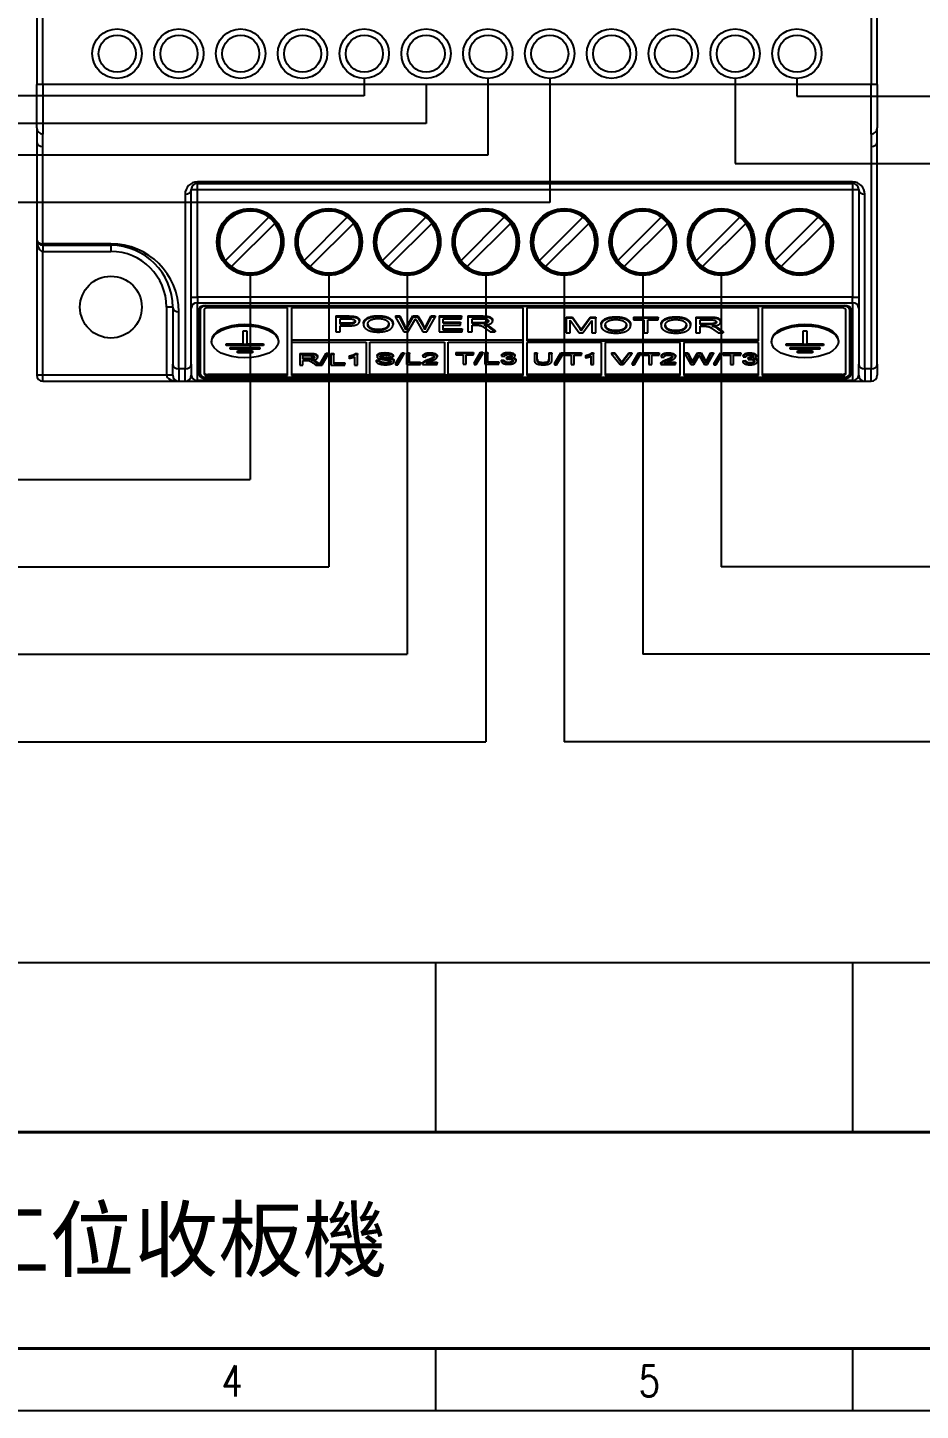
# Model space of a CAD drawing. Header units: millimetres. Extents: x -1721 to 4288, y -273 to 2028.
# Drawn here: x 528.2 to 586, y 280.1 to 369.6 of the extents above; entities that cross this region are included whole.
import ezdxf

# ---------------------------------------------------------------- set-up
doc = ezdxf.new("R2010")
doc.units = ezdxf.units.MM
doc.header["$LTSCALE"] = 5
doc.header["$MEASUREMENT"] = 0
doc.layers.get('0').update_dxf_attribs({"linetype": 'CONTINUOUS'})
doc.layers.add('圖框', color=7, linetype='CONTINUOUS')
doc.layers.add('文字', color=4, linetype='CONTINUOUS')
doc.styles.add('MtXpl_', font='mingliub.ttc')
doc.styles.add('標楷體', font='simplex.shx', dxfattribs={"width": 0.8, "bigfont": 'chineset.shx'})

# ---------------------------------------------------------------- blocks, each defined once
blk = doc.blocks.new('圖框')
at = {"layer": '圖框'}
for p, q in [((4, 28.963), (275, 28.963)), ((139.5, 17.963), (139.5, 28.963)), ((166.5, 17.963), (166.5, 28.963)), ((4, 18), (275, 18)), ((139.5, 0), (139.5, 4)), ((166.5, 0), (166.5, 4)), ((0, 0), (279, 0))]:
    blk.add_line(p, q, dxfattribs=at)
at = {"layer": '圖框', "const_width": 0.2}
for points in [[(4, 4), (275, 4), (275, 181), (4, 181)], [(4, 181), (275, 181), (275, 4), (4, 4)]]:
    blk.add_lwpolyline(points, close=True, dxfattribs=at)
blk.add_lwpolyline([(4, 18), (275, 18)], dxfattribs=at)
at = {"layer": '圖框', "style": '標楷體', "width": 0.8}
for s, p in [('4', (125.637, 0.896)), ('5', (152.637, 0.896))]:
    blk.add_text(s, height=2, dxfattribs=at).set_placement(p)

msp = doc.modelspace()

# ---------------------------------------------------------------- linework, layer by layer
for p, q in [((550.023, 366.292), (550.023, 365.159)), ((554.023, 365.892), (554.023, 363.382)), ((562.023, 366.292), (562.023, 358.26)), ((574.023, 366.292), (574.023, 360.775)), ((578.023, 366.292), (578.023, 365.139)), ((550.023, 365.159), (497.005, 365.159)), ((578.023, 365.139), (598.967, 365.139)), ((554.023, 363.382), (512.462, 363.382)), ((574.023, 360.775), (599.009, 360.775)), ((562.023, 358.26), (512.462, 358.26)), ((542.643, 353.548), (542.643, 340.342)), ((547.723, 353.548), (547.723, 334.696)), ((552.803, 353.548), (552.803, 329.037)), ((557.883, 353.548), (557.883, 323.378)), ((562.963, 353.548), (562.963, 323.378)), ((568.043, 353.548), (568.043, 329.037)), ((573.123, 353.548), (573.123, 334.696)), ((499.385, 340.342), (542.643, 340.342)), ((499.385, 334.696), (547.723, 334.696)), ((634.215, 334.696), (573.123, 334.696)), ((499.362, 329.037), (552.803, 329.037)), ((630.263, 329.037), (568.043, 329.037)), ((499.339, 323.378), (557.883, 323.378)), ((626.453, 323.378), (562.963, 323.378))]:
    msp.add_line(p, q)
at = {"color": 0, "linetype": 'Continuous'}
for p, q in [((558.023, 366.292), (558.023, 361.333)), ((558.023, 361.333), (512.462, 361.333))]:
    msp.add_line(p, q, dxfattribs=at)
at = {"layer": '圖框'}
for p, q in [((528.823, 406.218), (528.823, 365.892)), ((529.223, 365.892), (529.223, 406.218)), ((582.823, 406.218), (582.823, 365.892)), ((583.223, 365.892), (583.223, 406.218)), ((529.223, 365.892), (528.823, 365.892)), ((528.823, 363.092), (528.823, 365.892)), ((582.823, 365.892), (529.223, 365.892)), ((529.223, 365.892), (529.223, 362.692)), ((583.223, 365.892), (582.823, 365.892)), ((582.823, 362.692), (582.823, 365.892)), ((583.223, 365.892), (583.223, 363.092)), ((528.823, 363.092), (528.823, 362.188)), ((529.223, 361.889), (529.223, 362.692)), ((582.823, 362.692), (582.823, 361.889)), ((583.223, 362.188), (583.223, 363.092)), ((528.823, 362.188), (528.823, 355.892)), ((529.223, 355.593), (529.223, 361.889)), ((582.823, 361.889), (582.823, 347.496)), ((583.223, 347.796), (583.223, 362.188)), ((538.423, 358.793), (538.423, 347.496)), ((538.823, 359.092), (539.223, 359.092)), ((538.823, 347.796), (538.823, 359.092)), ((539.223, 359.492), (539.223, 359.593)), ((581.623, 359.593), (539.223, 359.593)), ((539.223, 359.092), (539.223, 359.492)), ((539.223, 359.492), (581.623, 359.492)), ((539.223, 352.131), (539.223, 359.092)), ((539.223, 359.092), (581.623, 359.092)), ((581.623, 359.593), (581.623, 359.492)), ((581.623, 359.492), (581.623, 359.092)), ((581.623, 359.092), (582.023, 359.092)), ((581.623, 359.092), (581.623, 352.131)), ((582.023, 359.092), (582.023, 347.796)), ((582.423, 347.496), (582.423, 358.793)), ((541.044, 354.506), (543.845, 357.307)), ((546.124, 354.506), (548.925, 357.307)), ((551.204, 354.506), (554.005, 357.307)), ((556.284, 354.506), (559.085, 357.307)), ((561.364, 354.506), (564.165, 357.307)), ((566.444, 354.506), (569.245, 357.307)), ((571.524, 354.506), (574.325, 357.307)), ((576.604, 354.506), (579.405, 357.307)), ((544.241, 356.911), (541.44, 354.11)), ((549.321, 356.911), (546.52, 354.11)), ((554.401, 356.911), (551.6, 354.11)), ((559.481, 356.911), (556.68, 354.11)), ((564.561, 356.911), (561.76, 354.11)), ((569.641, 356.911), (566.84, 354.11)), ((574.721, 356.911), (571.92, 354.11)), ((579.801, 356.911), (577, 354.11)), ((528.823, 355.892), (528.823, 347.092)), ((533.623, 355.593), (529.223, 355.593)), ((529.223, 355.593), (529.223, 355.492)), ((529.223, 355.492), (529.223, 355.092)), ((529.223, 355.492), (533.623, 355.492)), ((533.623, 355.593), (533.623, 355.492)), ((533.623, 355.492), (533.623, 355.092)), ((544.711, 355.925), (544.711, 355.492)), ((549.791, 355.925), (549.791, 355.492)), ((554.871, 355.925), (554.871, 355.492)), ((559.951, 355.925), (559.951, 355.492)), ((565.031, 355.925), (565.031, 355.492)), ((570.111, 355.925), (570.111, 355.492)), ((575.191, 355.925), (575.191, 355.492)), ((580.271, 355.925), (580.271, 355.492)), ((529.223, 355.092), (533.623, 355.092)), ((529.223, 347.092), (529.223, 355.092)), ((538.823, 352.131), (539.223, 352.131)), ((539.223, 352.131), (539.223, 351.779)), ((581.623, 352.131), (539.223, 352.131)), ((539.223, 346.741), (539.223, 351.779)), ((539.223, 351.779), (581.623, 351.779)), ((539.743, 351.599), (581.103, 351.599)), ((539.823, 351.561), (539.823, 351.599)), ((539.823, 351.561), (581.023, 351.561)), ((581.023, 351.599), (581.023, 351.561)), ((581.623, 351.779), (581.623, 352.131)), ((581.623, 352.131), (582.023, 352.131)), ((581.623, 351.779), (581.623, 346.741)), ((537.623, 351.492), (537.223, 351.492)), ((537.223, 351.492), (537.223, 347.092)), ((537.623, 351.492), (537.623, 347.796)), ((538.023, 347.496), (538.023, 351.193)), ((539.343, 347.088), (539.343, 351.408)), ((539.423, 351.511), (539.423, 351.37)), ((539.423, 347.141), (539.423, 351.37)), ((539.663, 351.332), (539.663, 347.179)), ((545.063, 351.446), (539.903, 351.446)), ((545.063, 347.065), (545.063, 351.446)), ((560.303, 351.446), (545.303, 351.446)), ((545.303, 351.446), (545.303, 347.065)), ((548.188, 350.919), (548.942, 350.919)), ((548.188, 350.919), (548.188, 350.848)), ((548.942, 350.848), (548.188, 350.848)), ((548.188, 350.848), (548.188, 349.896)), ((548.453, 350.395), (548.453, 350.736)), ((548.453, 350.736), (548.965, 350.736)), ((548.942, 350.919), (548.942, 350.848)), ((549.247, 350.909), (549.247, 350.839)), ((550.93, 350.936), (550.93, 350.865)), ((552.045, 350.919), (552.316, 350.919)), ((552.045, 350.919), (552.045, 350.848)), ((552.316, 350.848), (552.045, 350.848)), ((552.045, 350.848), (552.575, 349.896)), ((552.316, 350.919), (552.621, 350.294)), ((552.316, 350.919), (552.316, 350.848)), ((552.621, 350.224), (552.316, 350.848)), ((552.796, 350.276), (553.176, 350.919)), ((553.176, 350.848), (552.796, 350.205)), ((553.176, 350.919), (553.496, 350.919)), ((553.176, 350.919), (553.176, 350.848)), ((553.496, 350.848), (553.176, 350.848)), ((553.496, 350.919), (553.782, 350.437)), ((553.496, 350.919), (553.496, 350.848)), ((553.782, 350.366), (553.496, 350.848)), ((554.037, 350.307), (554.349, 350.919)), ((554.349, 350.848), (554.037, 350.236)), ((554.07, 349.896), (554.616, 350.848)), ((554.349, 350.919), (554.616, 350.919)), ((554.349, 350.919), (554.349, 350.848)), ((554.616, 350.848), (554.349, 350.848)), ((554.616, 350.919), (554.616, 350.848)), ((554.869, 350.919), (556.317, 350.919)), ((554.869, 350.919), (554.869, 350.848)), ((556.317, 350.848), (554.869, 350.848)), ((554.869, 350.848), (554.869, 349.896)), ((555.134, 350.736), (556.317, 350.736)), ((555.134, 350.445), (555.134, 350.736)), ((556.317, 350.919), (556.317, 350.848)), ((556.317, 350.736), (556.317, 350.848)), ((556.732, 350.919), (557.619, 350.919)), ((556.732, 350.919), (556.732, 350.848)), ((557.619, 350.848), (556.732, 350.848)), ((556.732, 350.848), (556.732, 349.896)), ((556.997, 350.428), (556.997, 350.743)), ((556.997, 350.743), (557.63, 350.743)), ((557.619, 350.919), (557.619, 350.848)), ((558.331, 350.659), (558.331, 350.589)), ((560.303, 347.065), (560.303, 351.446)), ((560.543, 351.446), (560.543, 349.313)), ((575.543, 351.446), (560.543, 351.446)), ((563.092, 350.851), (563.49, 350.851)), ((563.092, 350.851), (563.092, 350.781)), ((563.49, 350.781), (563.092, 350.781)), ((563.092, 350.781), (563.092, 349.828)), ((563.49, 350.851), (563.49, 350.781)), ((563.49, 350.851), (563.964, 350.177)), ((563.964, 350.106), (563.49, 350.781)), ((564.167, 350.188), (564.647, 350.851)), ((564.647, 350.781), (564.167, 350.118)), ((564.647, 350.851), (564.647, 350.781)), ((564.647, 350.851), (565.002, 350.851)), ((565.002, 350.781), (564.647, 350.781)), ((565.002, 350.851), (565.002, 350.781)), ((565.002, 349.828), (565.002, 350.781)), ((566.306, 350.868), (566.306, 350.798)), ((567.452, 350.851), (567.452, 350.781)), ((567.452, 350.851), (569.038, 350.851)), ((567.452, 350.781), (567.452, 350.668)), ((569.038, 350.781), (567.452, 350.781)), ((567.452, 350.668), (568.111, 350.668)), ((568.111, 350.668), (568.111, 349.828)), ((568.376, 350.668), (569.038, 350.668)), ((568.376, 349.828), (568.376, 350.668)), ((569.038, 350.851), (569.038, 350.781)), ((569.038, 350.668), (569.038, 350.781)), ((570.187, 350.868), (570.187, 350.798)), ((571.487, 350.851), (572.374, 350.851)), ((571.487, 350.851), (571.487, 350.781)), ((572.374, 350.781), (571.487, 350.781)), ((571.487, 350.781), (571.487, 349.828)), ((571.752, 350.36), (571.752, 350.676)), ((571.752, 350.676), (572.385, 350.676)), ((572.374, 350.851), (572.374, 350.781)), ((575.543, 349.313), (575.543, 351.446)), ((580.943, 351.446), (575.783, 351.446)), ((575.783, 351.446), (575.783, 347.065)), ((581.183, 347.179), (581.183, 351.332)), ((581.423, 351.37), (581.423, 351.511)), ((581.423, 351.37), (581.423, 347.141)), ((581.503, 351.408), (581.503, 347.088)), ((542.182, 349.12), (542.182, 349.967)), ((542.182, 349.967), (542.423, 349.967)), ((542.423, 349.967), (542.423, 349.12)), ((548.188, 349.896), (548.453, 349.896)), ((548.453, 350.466), (548.97, 350.466)), ((548.97, 350.395), (548.453, 350.395)), ((548.453, 350.283), (548.967, 350.283)), ((548.453, 349.896), (548.453, 350.283)), ((548.97, 350.466), (548.97, 350.395)), ((549.715, 350.643), (549.715, 350.573)), ((549.973, 350.43), (549.973, 350.36)), ((550.929, 350.058), (550.929, 349.988)), ((551.886, 350.441), (551.886, 350.371)), ((552.575, 349.896), (552.848, 349.896)), ((552.621, 350.294), (552.621, 350.224)), ((552.706, 350.099), (552.706, 350.029)), ((552.796, 350.276), (552.796, 350.205)), ((552.848, 349.896), (553.27, 350.622)), ((553.394, 350.622), (553.811, 349.896)), ((553.782, 350.437), (553.782, 350.366)), ((553.811, 349.896), (554.07, 349.896)), ((553.938, 350.099), (553.938, 350.029)), ((554.037, 350.307), (554.037, 350.236)), ((554.869, 349.896), (556.363, 349.896)), ((555.134, 350.515), (556.243, 350.515)), ((556.243, 350.445), (555.134, 350.445)), ((555.134, 350.332), (556.243, 350.332)), ((555.134, 350.008), (555.134, 350.332)), ((555.134, 350.079), (556.363, 350.079)), ((556.363, 350.008), (555.134, 350.008)), ((556.243, 350.515), (556.243, 350.445)), ((556.243, 350.332), (556.243, 350.445)), ((556.363, 350.079), (556.363, 350.008)), ((556.363, 349.896), (556.363, 350.008)), ((556.732, 349.896), (556.997, 349.896)), ((556.997, 350.498), (557.566, 350.498)), ((557.566, 350.428), (556.997, 350.428)), ((556.997, 350.319), (557.304, 350.319)), ((556.997, 349.896), (556.997, 350.319)), ((557.566, 350.498), (557.566, 350.428)), ((557.897, 350.094), (558.162, 349.896)), ((557.927, 350.345), (557.927, 350.282)), ((558.147, 350.225), (558.493, 349.966)), ((558.147, 350.225), (558.147, 350.155)), ((558.493, 349.896), (558.147, 350.155)), ((558.162, 349.896), (558.493, 349.896)), ((558.493, 349.966), (558.493, 349.896)), ((563.092, 349.828), (563.347, 349.828)), ((563.347, 350.639), (563.926, 349.828)), ((563.347, 349.828), (563.347, 350.639)), ((563.926, 349.828), (564.164, 349.828)), ((563.964, 350.177), (563.964, 350.106)), ((564.06, 350.036), (564.06, 349.966)), ((564.164, 349.828), (564.748, 350.626)), ((564.167, 350.188), (564.167, 350.118)), ((564.748, 350.626), (564.748, 349.828)), ((564.748, 349.828), (565.002, 349.828)), ((565.348, 350.363), (565.348, 350.292)), ((566.304, 349.991), (566.304, 349.921)), ((567.262, 350.373), (567.262, 350.303)), ((568.111, 349.828), (568.376, 349.828)), ((569.23, 350.363), (569.23, 350.292)), ((570.185, 349.991), (570.185, 349.921)), ((571.143, 350.373), (571.143, 350.303)), ((571.487, 349.828), (571.752, 349.828)), ((571.752, 350.431), (572.321, 350.431)), ((572.321, 350.36), (571.752, 350.36)), ((571.752, 350.252), (572.059, 350.252)), ((571.752, 349.828), (571.752, 350.252)), ((572.321, 350.431), (572.321, 350.36)), ((572.652, 350.027), (572.917, 349.828)), ((572.682, 350.278), (572.682, 350.215)), ((572.902, 350.158), (572.902, 350.088)), ((572.902, 350.158), (573.248, 349.899)), ((573.248, 349.828), (572.902, 350.088)), ((572.917, 349.828), (573.248, 349.828)), ((573.086, 350.591), (573.086, 350.521)), ((573.248, 349.899), (573.248, 349.828)), ((578.422, 349.12), (578.422, 349.967)), ((578.422, 349.967), (578.663, 349.967)), ((578.663, 349.967), (578.663, 349.12)), ((540.129, 349.326), (540.129, 349.255)), ((541.095, 349.005), (541.095, 349.12)), ((541.095, 349.12), (542.182, 349.12)), ((543.51, 349.075), (541.095, 349.075)), ((543.51, 349.005), (541.095, 349.005)), ((541.337, 348.775), (541.337, 348.89)), ((541.337, 348.89), (543.269, 348.89)), ((542.423, 349.12), (543.51, 349.12)), ((543.269, 348.89), (543.269, 348.775)), ((543.51, 349.12), (543.51, 349.005)), ((544.476, 349.326), (544.476, 349.255)), ((545.303, 349.383), (560.303, 349.383)), ((560.303, 349.348), (545.303, 349.348)), ((545.303, 349.234), (550.143, 349.234)), ((550.143, 349.234), (550.143, 347.1)), ((550.383, 349.234), (555.223, 349.234)), ((550.383, 347.1), (550.383, 349.234)), ((555.223, 349.234), (555.223, 347.1)), ((555.463, 349.234), (560.303, 349.234)), ((555.463, 347.1), (555.463, 349.234)), ((575.543, 349.383), (560.543, 349.383)), ((560.543, 349.313), (575.543, 349.313)), ((565.383, 349.198), (560.543, 349.198)), ((560.543, 349.198), (560.543, 347.065)), ((565.383, 347.065), (565.383, 349.198)), ((570.463, 349.198), (565.623, 349.198)), ((565.623, 349.198), (565.623, 347.065)), ((570.463, 347.065), (570.463, 349.198)), ((575.543, 349.198), (570.703, 349.198)), ((570.703, 349.198), (570.703, 347.065)), ((575.543, 347.065), (575.543, 349.198)), ((576.369, 349.326), (576.369, 349.255)), ((577.335, 349.005), (577.335, 349.12)), ((577.335, 349.12), (578.422, 349.12)), ((579.75, 349.075), (577.335, 349.075)), ((579.75, 349.005), (577.335, 349.005)), ((577.577, 348.89), (579.509, 348.89)), ((577.577, 348.775), (577.577, 348.89)), ((578.663, 349.12), (579.75, 349.12)), ((579.509, 348.89), (579.509, 348.775)), ((579.75, 349.12), (579.75, 349.005)), ((580.716, 349.326), (580.716, 349.255)), ((543.269, 348.845), (541.337, 348.845)), ((543.269, 348.775), (541.337, 348.775)), ((541.82, 348.545), (541.82, 348.66)), ((541.82, 348.66), (542.786, 348.66)), ((542.786, 348.615), (541.82, 348.615)), ((542.786, 348.545), (541.82, 348.545)), ((542.786, 348.66), (542.786, 348.545)), ((545.854, 348.5), (546.493, 348.5)), ((545.854, 348.5), (545.854, 348.429)), ((546.493, 348.429), (545.854, 348.429)), ((545.854, 348.429), (545.854, 347.743)), ((546.045, 348.127), (546.045, 348.353)), ((546.045, 348.353), (546.5, 348.353)), ((546.045, 348.197), (546.454, 348.197)), ((546.454, 348.127), (546.045, 348.127)), ((546.045, 348.048), (546.265, 348.048)), ((546.045, 347.743), (546.045, 348.048)), ((546.454, 348.197), (546.454, 348.127)), ((546.493, 348.5), (546.493, 348.429)), ((546.714, 348.067), (546.714, 348.021)), ((546.872, 348), (547.121, 347.814)), ((546.872, 348), (546.872, 347.93)), ((547.005, 348.312), (547.005, 348.242)), ((547.149, 347.802), (547.566, 348.511)), ((547.566, 348.441), (547.149, 347.732)), ((547.292, 347.732), (547.709, 348.441)), ((547.566, 348.511), (547.709, 348.511)), ((547.566, 348.511), (547.566, 348.441)), ((547.709, 348.441), (547.566, 348.441)), ((547.709, 348.511), (547.709, 348.441)), ((547.855, 348.5), (548.046, 348.5)), ((547.855, 348.5), (547.855, 348.429)), ((548.046, 348.429), (547.855, 348.429)), ((547.855, 348.429), (547.855, 347.743)), ((548.046, 348.5), (548.046, 348.429)), ((548.046, 347.824), (548.046, 348.429)), ((549.044, 348.33), (549.044, 348.26)), ((549.044, 348.26), (549.044, 348.178)), ((549.398, 348.28), (549.398, 347.743)), ((549.46, 348.502), (549.575, 348.502)), ((549.46, 348.502), (549.46, 348.432)), ((549.575, 348.432), (549.46, 348.432)), ((549.575, 348.502), (549.575, 348.432)), ((549.575, 347.743), (549.575, 348.432)), ((550.796, 348.069), (550.976, 348.076)), ((550.796, 348.069), (550.796, 347.998)), ((550.976, 348.006), (550.796, 347.998)), ((550.85, 348.357), (550.85, 348.286)), ((550.976, 348.076), (550.976, 348.006)), ((551.089, 348.302), (551.089, 348.231)), ((551.358, 348.546), (551.358, 348.476)), ((551.699, 348.209), (551.699, 348.139)), ((551.718, 348.264), (551.9, 348.271)), ((551.9, 348.341), (551.9, 348.271)), ((551.943, 348.042), (551.943, 347.972)), ((552.049, 347.837), (552.466, 348.545)), ((552.466, 348.475), (552.049, 347.766)), ((552.191, 347.766), (552.608, 348.475)), ((552.466, 348.545), (552.608, 348.545)), ((552.466, 348.545), (552.466, 348.475)), ((552.608, 348.475), (552.466, 348.475)), ((552.608, 348.545), (552.608, 348.475)), ((552.754, 348.534), (552.945, 348.534)), ((552.754, 348.534), (552.754, 348.464)), ((552.945, 348.464), (552.754, 348.464)), ((552.754, 348.464), (552.754, 347.778)), ((552.945, 348.534), (552.945, 348.464)), ((552.945, 347.859), (552.945, 348.464)), ((553.819, 348.338), (553.819, 348.268)), ((553.819, 348.268), (554.001, 348.259)), ((554.155, 348.102), (554.155, 348.031)), ((554.287, 348.537), (554.287, 348.466)), ((554.735, 348.346), (554.735, 348.276)), ((555.946, 348.559), (557.087, 348.559)), ((555.946, 348.559), (555.946, 348.489)), ((555.946, 348.489), (555.946, 348.408)), ((557.087, 348.489), (555.946, 348.489)), ((555.946, 348.408), (556.42, 348.408)), ((556.42, 348.408), (556.42, 347.803)), ((556.611, 348.408), (557.087, 348.408)), ((556.611, 347.803), (556.611, 348.408)), ((557.087, 348.559), (557.087, 348.489)), ((557.087, 348.408), (557.087, 348.489)), ((557.128, 347.862), (557.545, 348.57)), ((557.545, 348.5), (557.128, 347.791)), ((557.27, 347.791), (557.687, 348.5)), ((557.545, 348.57), (557.687, 348.57)), ((557.545, 348.57), (557.545, 348.5)), ((557.687, 348.5), (557.545, 348.5)), ((557.687, 348.57), (557.687, 348.5)), ((557.833, 348.559), (558.024, 348.559)), ((557.833, 348.559), (557.833, 348.489)), ((558.024, 348.489), (557.833, 348.489)), ((557.833, 348.489), (557.833, 347.803)), ((558.024, 348.559), (558.024, 348.489)), ((558.024, 347.884), (558.024, 348.489)), ((558.889, 348.055), (559.066, 348.066)), ((558.889, 348.055), (558.889, 347.985)), ((559.066, 347.996), (558.889, 347.985)), ((558.907, 348.384), (558.907, 348.314)), ((558.907, 348.314), (559.083, 348.298)), ((559.066, 348.066), (559.066, 347.996)), ((559.238, 348.198), (559.257, 348.272)), ((559.257, 348.202), (559.238, 348.128)), ((559.238, 348.198), (559.238, 348.128)), ((559.257, 348.272), (559.257, 348.202)), ((559.285, 348.271), (559.285, 348.201)), ((559.34, 348.562), (559.34, 348.491)), ((559.762, 348.384), (559.762, 348.314)), ((559.832, 348.076), (559.832, 348.006)), ((561.031, 348.532), (561.031, 348.462)), ((561.031, 348.532), (561.222, 348.532)), ((561.031, 348.462), (561.031, 348.065)), ((561.222, 348.462), (561.031, 348.462)), ((561.222, 348.532), (561.222, 348.462)), ((561.222, 348.066), (561.222, 348.462)), ((561.973, 348.532), (561.973, 348.462)), ((561.973, 348.532), (562.164, 348.532)), ((561.973, 348.462), (561.973, 348.066)), ((562.164, 348.462), (561.973, 348.462)), ((562.164, 348.532), (562.164, 348.462)), ((562.164, 348.065), (562.164, 348.462)), ((562.326, 347.835), (562.743, 348.544)), ((562.743, 348.473), (562.326, 347.764)), ((562.469, 347.764), (562.886, 348.473)), ((562.743, 348.544), (562.886, 348.544)), ((562.743, 348.544), (562.743, 348.473)), ((562.886, 348.473), (562.743, 348.473)), ((562.886, 348.544), (562.886, 348.473)), ((562.932, 348.532), (562.932, 348.462)), ((562.932, 348.532), (564.074, 348.532)), ((562.932, 348.462), (562.932, 348.381)), ((564.074, 348.462), (562.932, 348.462)), ((562.932, 348.381), (563.406, 348.381)), ((563.406, 348.381), (563.406, 347.776)), ((563.597, 348.381), (564.074, 348.381)), ((563.597, 347.776), (563.597, 348.381)), ((564.074, 348.532), (564.074, 348.462)), ((564.074, 348.381), (564.074, 348.462)), ((564.333, 348.363), (564.333, 348.292)), ((564.333, 348.292), (564.333, 348.211)), ((564.686, 348.312), (564.686, 347.776)), ((564.749, 348.535), (564.749, 348.464)), ((564.749, 348.535), (564.863, 348.535)), ((564.863, 348.464), (564.749, 348.464)), ((564.863, 348.535), (564.863, 348.464)), ((564.863, 347.776), (564.863, 348.464)), ((566.029, 348.531), (566.236, 348.531)), ((566.029, 348.531), (566.029, 348.46)), ((566.236, 348.46), (566.029, 348.46)), ((566.029, 348.46), (566.586, 347.774)), ((566.236, 348.531), (566.236, 348.46)), ((566.236, 348.531), (566.61, 348.032)), ((566.61, 347.962), (566.236, 348.46)), ((566.61, 348.032), (566.61, 347.962)), ((566.763, 348.032), (567.152, 348.531)), ((567.152, 348.46), (566.763, 347.962)), ((566.763, 348.032), (566.763, 347.962)), ((566.782, 347.774), (567.347, 348.46)), ((567.152, 348.531), (567.152, 348.46)), ((567.152, 348.531), (567.347, 348.531)), ((567.347, 348.46), (567.152, 348.46)), ((567.347, 348.531), (567.347, 348.46)), ((567.363, 347.833), (567.78, 348.542)), ((567.78, 348.472), (567.363, 347.763)), ((567.506, 347.763), (567.923, 348.472)), ((567.78, 348.542), (567.923, 348.542)), ((567.78, 348.542), (567.78, 348.472)), ((567.923, 348.472), (567.78, 348.472)), ((567.923, 348.542), (567.923, 348.472)), ((567.969, 348.531), (567.969, 348.46)), ((567.969, 348.531), (569.11, 348.531)), ((567.969, 348.46), (567.969, 348.379)), ((569.11, 348.46), (567.969, 348.46)), ((567.969, 348.379), (568.443, 348.379)), ((568.443, 348.379), (568.443, 347.774)), ((568.634, 348.379), (569.11, 348.379)), ((568.634, 347.774), (568.634, 348.379)), ((569.11, 348.531), (569.11, 348.46)), ((569.11, 348.379), (569.11, 348.46)), ((569.244, 348.335), (569.244, 348.265)), ((569.244, 348.265), (569.426, 348.256)), ((569.58, 348.098), (569.58, 348.028)), ((569.712, 348.533), (569.712, 348.463)), ((570.161, 348.343), (570.161, 348.273)), ((570.777, 348.531), (570.972, 348.531)), ((570.777, 348.531), (570.777, 348.46)), ((570.972, 348.46), (570.777, 348.46)), ((570.777, 348.46), (571.159, 347.774)), ((570.972, 348.531), (570.972, 348.46)), ((570.972, 348.531), (571.192, 348.081)), ((571.192, 348.011), (570.972, 348.46)), ((571.192, 348.081), (571.192, 348.011)), ((571.318, 348.068), (571.591, 348.531)), ((571.591, 348.46), (571.318, 347.997)), ((571.318, 348.068), (571.318, 347.997)), ((571.356, 347.774), (571.66, 348.297)), ((571.591, 348.531), (571.591, 348.46)), ((571.591, 348.531), (571.822, 348.531)), ((571.822, 348.46), (571.591, 348.46)), ((571.748, 348.297), (572.049, 347.774)), ((571.822, 348.531), (571.822, 348.46)), ((571.822, 348.531), (572.028, 348.184)), ((572.028, 348.113), (571.822, 348.46)), ((572.028, 348.184), (572.028, 348.113)), ((572.212, 348.09), (572.437, 348.531)), ((572.437, 348.46), (572.212, 348.02)), ((572.212, 348.09), (572.212, 348.02)), ((572.236, 347.774), (572.629, 348.46)), ((572.437, 348.531), (572.437, 348.46)), ((572.437, 348.531), (572.629, 348.531)), ((572.629, 348.46), (572.437, 348.46)), ((572.629, 348.531), (572.629, 348.46)), ((572.652, 347.833), (573.069, 348.542)), ((573.069, 348.472), (572.652, 347.763)), ((572.794, 347.763), (573.211, 348.472)), ((573.069, 348.542), (573.211, 348.542)), ((573.069, 348.542), (573.069, 348.472)), ((573.211, 348.472), (573.069, 348.472)), ((573.211, 348.542), (573.211, 348.472)), ((573.258, 348.531), (573.258, 348.46)), ((573.258, 348.531), (574.399, 348.531)), ((573.258, 348.46), (573.258, 348.379)), ((574.399, 348.46), (573.258, 348.46)), ((573.258, 348.379), (573.732, 348.379)), ((573.732, 348.379), (573.732, 347.774)), ((573.923, 348.379), (574.399, 348.379)), ((573.923, 347.774), (573.923, 348.379)), ((574.399, 348.531), (574.399, 348.46)), ((574.399, 348.379), (574.399, 348.46)), ((574.524, 348.027), (574.701, 348.038)), ((574.524, 348.027), (574.524, 347.956)), ((574.542, 348.356), (574.542, 348.285)), ((574.542, 348.285), (574.718, 348.27)), ((574.701, 348.038), (574.701, 347.967)), ((574.873, 348.17), (574.892, 348.244)), ((574.892, 348.173), (574.873, 348.1)), ((574.873, 348.17), (574.873, 348.1)), ((574.892, 348.244), (574.892, 348.173)), ((574.92, 348.243), (574.92, 348.172)), ((574.975, 348.533), (574.975, 348.463)), ((575.397, 348.356), (575.397, 348.285)), ((575.467, 348.048), (575.467, 347.977)), ((579.509, 348.845), (577.577, 348.845)), ((579.509, 348.775), (577.577, 348.775)), ((578.06, 348.66), (579.026, 348.66)), ((578.06, 348.545), (578.06, 348.66)), ((579.026, 348.615), (578.06, 348.615)), ((579.026, 348.545), (578.06, 348.545)), ((579.026, 348.66), (579.026, 348.545)), ((529.223, 347.092), (528.823, 347.092)), ((537.223, 347.092), (529.223, 347.092)), ((529.223, 346.692), (529.223, 347.092)), ((537.623, 347.092), (537.223, 347.092)), ((537.623, 347.092), (537.623, 347.796)), ((538.423, 347.496), (538.023, 347.496)), ((538.023, 347.496), (538.023, 346.692)), ((538.423, 346.692), (538.423, 347.496)), ((538.823, 347.796), (538.823, 347.092)), ((539.903, 347.065), (539.903, 347.135)), ((545.063, 347.135), (539.903, 347.135)), ((550.143, 347.135), (545.303, 347.135)), ((545.854, 347.743), (546.045, 347.743)), ((546.692, 347.886), (546.883, 347.743)), ((547.121, 347.743), (546.872, 347.93)), ((546.883, 347.743), (547.121, 347.743)), ((547.121, 347.814), (547.121, 347.743)), ((547.149, 347.802), (547.149, 347.732)), ((547.149, 347.732), (547.292, 347.732)), ((547.855, 347.743), (548.755, 347.743)), ((548.046, 347.895), (548.755, 347.895)), ((548.755, 347.824), (548.046, 347.824)), ((548.755, 347.895), (548.755, 347.824)), ((548.755, 347.743), (548.755, 347.824)), ((549.398, 347.743), (549.575, 347.743)), ((550.383, 347.1), (550.143, 347.1)), ((555.223, 347.135), (550.383, 347.135)), ((551.402, 347.918), (551.402, 347.847)), ((552.049, 347.837), (552.049, 347.766)), ((552.049, 347.766), (552.191, 347.766)), ((552.754, 347.778), (553.654, 347.778)), ((552.945, 347.929), (553.654, 347.929)), ((553.654, 347.859), (552.945, 347.859)), ((553.654, 347.929), (553.654, 347.859)), ((553.654, 347.778), (553.654, 347.859)), ((553.786, 347.853), (553.786, 347.783)), ((553.786, 347.778), (554.738, 347.778)), ((553.807, 347.907), (553.807, 347.836)), ((554.738, 347.859), (554.032, 347.859)), ((554.161, 347.929), (554.738, 347.929)), ((554.738, 347.929), (554.738, 347.859)), ((554.738, 347.778), (554.738, 347.859)), ((555.463, 347.1), (555.223, 347.1)), ((560.303, 347.135), (555.463, 347.135)), ((556.42, 347.803), (556.611, 347.803)), ((557.128, 347.862), (557.128, 347.791)), ((557.128, 347.791), (557.27, 347.791)), ((557.833, 347.803), (558.733, 347.803)), ((558.024, 347.954), (558.733, 347.954)), ((558.733, 347.884), (558.024, 347.884)), ((558.733, 347.954), (558.733, 347.884)), ((558.733, 347.803), (558.733, 347.884)), ((559.348, 347.931), (559.348, 347.861)), ((565.383, 347.135), (560.543, 347.135)), ((561.584, 347.917), (561.584, 347.846)), ((562.326, 347.835), (562.326, 347.764)), ((562.326, 347.764), (562.469, 347.764)), ((563.406, 347.776), (563.597, 347.776)), ((564.686, 347.776), (564.863, 347.776)), ((570.463, 347.135), (565.623, 347.135)), ((566.586, 347.774), (566.782, 347.774)), ((566.686, 347.921), (566.686, 347.85)), ((567.363, 347.833), (567.363, 347.763)), ((567.363, 347.763), (567.506, 347.763)), ((568.443, 347.774), (568.634, 347.774)), ((569.211, 347.85), (569.211, 347.78)), ((569.211, 347.774), (570.163, 347.774)), ((569.232, 347.903), (569.232, 347.833)), ((570.163, 347.855), (569.457, 347.855)), ((569.586, 347.926), (570.163, 347.926)), ((570.163, 347.926), (570.163, 347.855)), ((570.163, 347.774), (570.163, 347.855)), ((575.543, 347.135), (570.703, 347.135)), ((571.159, 347.774), (571.356, 347.774)), ((571.253, 347.94), (571.253, 347.87)), ((572.049, 347.774), (572.236, 347.774)), ((572.14, 347.94), (572.14, 347.87)), ((572.652, 347.833), (572.652, 347.763)), ((572.652, 347.763), (572.794, 347.763)), ((573.732, 347.774), (573.923, 347.774)), ((574.701, 347.967), (574.524, 347.956)), ((574.983, 347.903), (574.983, 347.833)), ((580.943, 347.135), (575.783, 347.135)), ((580.943, 347.135), (580.943, 347.065)), ((582.023, 347.092), (582.023, 347.796)), ((582.423, 347.496), (582.423, 346.692)), ((582.823, 347.496), (582.423, 347.496)), ((582.823, 346.692), (582.823, 347.496)), ((583.223, 347.796), (583.223, 347.092)), ((529.223, 346.692), (538.023, 346.692)), ((538.023, 346.692), (538.423, 346.692)), ((538.423, 346.692), (539.223, 346.692)), ((539.223, 346.692), (539.223, 346.741)), ((581.623, 346.741), (539.223, 346.741)), ((539.223, 346.692), (581.623, 346.692)), ((539.743, 346.871), (539.743, 346.954)), ((581.103, 346.871), (539.743, 346.871)), ((581.023, 346.95), (539.823, 346.95)), ((539.903, 347.065), (545.063, 347.065)), ((545.303, 347.065), (560.303, 347.065)), ((560.543, 347.065), (565.383, 347.065)), ((565.623, 347.065), (570.463, 347.065)), ((570.703, 347.065), (575.543, 347.065)), ((575.783, 347.065), (580.943, 347.065)), ((581.103, 346.954), (581.103, 346.871)), ((581.623, 346.741), (581.623, 346.692)), ((581.623, 346.692), (582.423, 346.692)), ((582.423, 346.692), (582.823, 346.692))]:
    msp.add_line(p, q, dxfattribs=at)
for centre, radius in [((534.023, 367.892), 1.6), ((538.023, 367.892), 1.6), ((542.023, 367.892), 1.6), ((546.023, 367.892), 1.6), ((550.023, 367.892), 1.6), ((554.023, 367.892), 1.6), ((558.023, 367.892), 1.6), ((562.023, 367.892), 1.6), ((566.023, 367.892), 1.6), ((570.023, 367.892), 1.6), ((574.023, 367.892), 1.6), ((578.023, 367.892), 1.6), ((534.031, 367.889), 1.2), ((538.031, 367.889), 1.2), ((542.031, 367.889), 1.2), ((546.031, 367.889), 1.2), ((550.031, 367.889), 1.2), ((554.031, 367.889), 1.2), ((558.031, 367.889), 1.2), ((562.031, 367.889), 1.2), ((566.031, 367.889), 1.2), ((570.031, 367.889), 1.2), ((574.031, 367.889), 1.2), ((578.031, 367.889), 1.2), ((542.643, 355.708), 2.16), ((547.723, 355.708), 2.16), ((552.803, 355.708), 2.16), ((557.883, 355.708), 2.16), ((562.963, 355.708), 2.16), ((568.043, 355.708), 2.16), ((573.123, 355.708), 2.16), ((578.203, 355.708), 2.16), ((533.623, 351.492), 2)]:
    msp.add_circle(centre, radius, dxfattribs=at)
for centre, radius, start, end in [((529.223, 363.092), 0.4, 180, 270), ((582.823, 363.092), 0.4, 270, 0), ((539.223, 358.793), 0.8, 90, 180), ((539.223, 359.092), 0.4, 90, 180), ((581.623, 358.793), 0.8, 0, 90), ((581.623, 359.092), 0.4, 0, 90), ((542.643, 355.708), 2.08, 5.9739, 354.0261), ((542.643, 355.708), 2, 53.04785, 216.95215), ((542.643, 355.708), 2, 36.95215, 53.04785), ((547.723, 355.708), 2.08, 5.9739, 354.0261), ((547.723, 355.708), 2, 53.04785, 216.95215), ((547.723, 355.708), 2, 36.95215, 53.04785), ((552.803, 355.708), 2.08, 5.9739, 354.0261), ((552.803, 355.708), 2, 53.04785, 216.95215), ((552.803, 355.708), 2, 36.95215, 53.04785), ((557.883, 355.708), 2.08, 5.9739, 354.0261), ((557.883, 355.708), 2, 53.04785, 216.95215), ((557.883, 355.708), 2, 36.95215, 53.04785), ((562.963, 355.708), 2.08, 5.9739, 354.0261), ((562.963, 355.708), 2, 53.04785, 216.95215), ((562.963, 355.708), 2, 36.95215, 53.04785), ((568.043, 355.708), 2.08, 5.9739, 354.0261), ((568.043, 355.708), 2, 53.04785, 216.95215), ((568.043, 355.708), 2, 36.95215, 53.04785), ((573.123, 355.708), 2.08, 5.9739, 354.0261), ((573.123, 355.708), 2, 53.04785, 216.95215), ((573.123, 355.708), 2, 36.95215, 53.04785), ((578.203, 355.708), 2.08, 5.9739, 354.0261), ((578.203, 355.708), 2, 53.04785, 216.95215), ((578.203, 355.708), 2, 36.95215, 53.04785), ((542.643, 355.708), 2, 270, 36.95215), ((547.723, 355.708), 2, 270, 36.95215), ((552.803, 355.708), 2, 270, 36.95215), ((557.883, 355.708), 2, 270, 36.95215), ((562.963, 355.708), 2, 270, 36.95215), ((568.043, 355.708), 2, 270, 36.95215), ((573.123, 355.708), 2, 270, 36.95215), ((578.203, 355.708), 2, 270, 36.95215), ((529.223, 355.892), 0.4, 180, 270), ((533.623, 351.193), 4.4, 0, 90), ((533.623, 351.492), 4, 0, 90), ((533.623, 351.492), 3.6, 0, 90), ((542.643, 355.708), 2, 216.95215, 233.04785), ((547.723, 355.708), 2, 216.95215, 233.04785), ((552.803, 355.708), 2, 216.95215, 233.04785), ((557.883, 355.708), 2, 216.95215, 233.04785), ((562.963, 355.708), 2, 216.95215, 233.04785), ((568.043, 355.708), 2, 216.95215, 233.04785), ((573.123, 355.708), 2, 216.95215, 233.04785), ((578.203, 355.708), 2, 216.95215, 233.04785), ((542.643, 355.708), 2, 233.04785, 270), ((547.723, 355.708), 2, 233.04785, 270), ((552.803, 355.708), 2, 233.04785, 270), ((557.883, 355.708), 2, 233.04785, 270), ((562.963, 355.708), 2, 233.04785, 270), ((568.043, 355.708), 2, 233.04785, 270), ((573.123, 355.708), 2, 233.04785, 270), ((578.203, 355.708), 2, 233.04785, 270), ((529.223, 347.092), 0.4, 180, 270), ((538.023, 347.092), 0.4, 180, 270), ((538.423, 347.092), 0.4, 270, 0), ((582.423, 347.092), 0.4, 180, 270), ((582.823, 347.092), 0.4, 270, 0)]:
    msp.add_arc(centre, radius, start, end, dxfattribs=at)
for centre, major_axis, ratio, start_param, end_param in [((529.223, 362.188), (-0.4, 0), 0.74887, 0, 1.570796), ((582.823, 362.188), (0.4, 0), 0.74887, 4.712389, 6.283185), ((538.423, 359.092), (0.4, 0), 0.74887, 4.712389, 6.283185), ((582.423, 359.092), (-0.4, 0), 0.74887, 0, 1.570796), ((529.223, 355.892), (0, -0.8), 0.5, 4.712389, 6.283185), ((529.223, 355.892), (-0.4, 0), 0.74887, 0, 1.570796), ((539.223, 351.427), (-0.4, 0), 0.879292, 4.712389, 6.283185), ((539.743, 351.408), (-0.4, 0), 0.476283, 4.712389, 6.283185), ((539.823, 351.37), (-0.4, 0), 0.476283, 4.712389, 6.283185), ((581.023, 351.37), (0.4, 0), 0.476283, 0, 1.570796), ((581.103, 351.408), (0.4, 0), 0.476283, 0, 1.570796), ((581.623, 351.427), (0.4, 0), 0.879292, 0, 1.570796), ((538.023, 351.492), (-0.4, 0), 0.74887, 0, 1.570796), ((539.823, 351.511), (-0.4, 0), 0.476283, 6.218854, 6.283185), ((539.903, 351.332), (-0.24, 0), 0.476283, 4.712389, 6.283185), ((580.943, 351.332), (0.24, 0), 0.476283, 0, 1.570796), ((581.023, 351.511), (0.4, 0), 0.476283, 0, 0.064331), ((542.303, 349.326), (-2.174, 0), 0.476283, 3.141593, 6.283185), ((578.543, 349.326), (-2.174, 0), 0.476283, 3.141593, 6.283185), ((538.023, 347.092), (-0.8, 0), 0.5, 0, 1.570796), ((538.023, 347.796), (-0.4, 0), 0.74887, 0, 1.570796), ((538.423, 347.796), (0.4, 0), 0.74887, 4.712389, 6.283185), ((539.223, 347.092), (-0.4, 0), 0.879292, 0, 1.570796), ((539.743, 347.27), (0.4, 0), 0.541667, 3.141593, 3.785131), ((539.743, 347.088), (0.4, 0), 0.541667, 3.141593, 4.712389), ((539.823, 347.141), (-0.4, 0), 0.476283, 0, 1.570796), ((539.903, 347.249), (-0.24, 0), 0.476283, 0, 1.570796), ((539.903, 347.179), (-0.24, 0), 0.476283, 0, 1.570796), ((580.943, 347.249), (0.24, 0), 0.476283, 4.712389, 6.283185), ((580.943, 347.179), (0.24, 0), 0.476283, 4.712389, 6.283185), ((581.023, 347.141), (0.4, 0), 0.476283, 4.712389, 6.283185), ((581.103, 347.088), (0.4, 0), 0.541667, 4.712389, 6.283185), ((581.103, 347.27), (0.4, 0), 0.541667, 5.639647, 6.283185), ((581.623, 347.092), (-0.4, 0), 0.879292, 1.570796, 3.141593), ((582.423, 347.796), (-0.4, 0), 0.74887, 0, 1.570796), ((582.823, 347.796), (0.4, 0), 0.74887, 4.712389, 6.283185)]:
    msp.add_ellipse(centre, major_axis=major_axis, ratio=ratio, start_param=start_param, end_param=end_param, dxfattribs=at)
for centre in [(542.303, 349.255), (578.543, 349.255)]:
    msp.add_ellipse(centre, major_axis=(-2.174, 0), ratio=0.476283, dxfattribs=at)
for points in [[(548.942, 350.919), (549.142, 350.919), (549.247, 350.909)], [(549.247, 350.839), (549.142, 350.848), (548.942, 350.848)], [(548.965, 350.736), (549.145, 350.736), (549.212, 350.727)], [(549.212, 350.727), (549.316, 350.714), (549.442, 350.629), (549.442, 350.569)], [(549.247, 350.909), (549.395, 350.898), (549.593, 350.832), (549.715, 350.714), (549.715, 350.643)], [(549.715, 350.573), (549.715, 350.644), (549.593, 350.762), (549.395, 350.827), (549.247, 350.839)], [(549.973, 350.43), (549.973, 350.668), (550.508, 350.936), (550.93, 350.936)], [(550.93, 350.865), (550.508, 350.865), (549.973, 350.597), (549.973, 350.36)], [(550.246, 350.358), (550.246, 350.573), (550.651, 350.757), (550.932, 350.757)], [(550.93, 350.936), (551.208, 350.936), (551.653, 350.809), (551.886, 350.584), (551.886, 350.441)], [(551.886, 350.371), (551.886, 350.514), (551.653, 350.739), (551.208, 350.865), (550.93, 350.865)], [(550.932, 350.757), (551.13, 350.757), (551.448, 350.662), (551.613, 350.488), (551.613, 350.372)], [(553.27, 350.622), (553.296, 350.668), (553.33, 350.734)], [(553.33, 350.734), (553.339, 350.713), (553.394, 350.622)], [(557.619, 350.919), (557.886, 350.919), (558.165, 350.867), (558.331, 350.737), (558.331, 350.659)], [(558.331, 350.589), (558.331, 350.667), (558.165, 350.797), (557.886, 350.848), (557.619, 350.848)], [(557.63, 350.743), (557.852, 350.743), (558.058, 350.656), (558.058, 350.589)], [(565.348, 350.363), (565.348, 350.6), (565.884, 350.868), (566.306, 350.868)], [(566.306, 350.798), (565.884, 350.798), (565.348, 350.53), (565.348, 350.292)], [(565.621, 350.291), (565.621, 350.506), (566.027, 350.689), (566.307, 350.689)], [(566.306, 350.868), (566.583, 350.868), (567.028, 350.742), (567.262, 350.517), (567.262, 350.373)], [(567.262, 350.303), (567.262, 350.446), (567.028, 350.671), (566.583, 350.798), (566.306, 350.798)], [(566.307, 350.689), (566.506, 350.689), (566.824, 350.594), (566.989, 350.421), (566.989, 350.305)], [(569.23, 350.363), (569.23, 350.6), (569.765, 350.868), (570.187, 350.868)], [(570.187, 350.798), (569.765, 350.798), (569.23, 350.53), (569.23, 350.292)], [(569.502, 350.291), (569.502, 350.506), (569.908, 350.689), (570.188, 350.689)], [(570.187, 350.868), (570.464, 350.868), (570.909, 350.742), (571.143, 350.517), (571.143, 350.373)], [(571.143, 350.303), (571.143, 350.446), (570.909, 350.671), (570.464, 350.798), (570.187, 350.798)], [(570.188, 350.689), (570.387, 350.689), (570.705, 350.594), (570.87, 350.421), (570.87, 350.305)], [(572.374, 350.851), (572.641, 350.851), (572.92, 350.8), (573.086, 350.67), (573.086, 350.591)], [(573.086, 350.521), (573.086, 350.599), (572.92, 350.729), (572.641, 350.781), (572.374, 350.781)], [(572.385, 350.676), (572.608, 350.676), (572.813, 350.588), (572.813, 350.521)], [(548.967, 350.283), (549.391, 350.283), (549.715, 350.451), (549.715, 350.573)], [(549.442, 350.569), (549.442, 350.486), (549.227, 350.395), (548.97, 350.395)], [(549.973, 350.36), (549.973, 350.234), (550.202, 350.01), (550.647, 349.88), (550.93, 349.88)], [(550.929, 349.988), (550.634, 349.988), (550.246, 350.186), (550.246, 350.358)], [(551.613, 350.372), (551.613, 350.188), (551.227, 349.988), (550.929, 349.988)], [(550.93, 349.88), (551.189, 349.88), (551.641, 349.998), (551.886, 350.226), (551.886, 350.371)], [(552.621, 350.294), (552.67, 350.196), (552.706, 350.099)], [(552.706, 350.029), (552.67, 350.126), (552.621, 350.224)], [(552.706, 350.099), (552.782, 350.252), (552.796, 350.276)], [(552.796, 350.205), (552.782, 350.182), (552.706, 350.029)], [(553.782, 350.437), (553.888, 350.257), (553.938, 350.099)], [(553.938, 350.029), (553.888, 350.187), (553.782, 350.366)], [(553.938, 350.099), (553.976, 350.19), (554.037, 350.307)], [(554.037, 350.236), (553.976, 350.12), (553.938, 350.029)], [(557.304, 350.319), (557.406, 350.319), (557.452, 350.315)], [(557.452, 350.315), (557.513, 350.308), (557.631, 350.271), (557.781, 350.18), (557.897, 350.094)], [(558.058, 350.589), (558.058, 350.543), (557.952, 350.464), (557.747, 350.428), (557.566, 350.428)], [(557.769, 350.329), (558.055, 350.348), (558.331, 350.487), (558.331, 350.589)], [(557.927, 350.282), (557.872, 350.305), (557.769, 350.329)], [(558.147, 350.155), (558.043, 350.231), (557.927, 350.282)], [(557.94, 350.347), (558.049, 350.298), (558.147, 350.225)], [(563.964, 350.177), (564.03, 350.082), (564.06, 350.036)], [(564.06, 349.966), (564.03, 350.012), (563.964, 350.106)], [(564.06, 350.036), (564.094, 350.087), (564.167, 350.188)], [(564.167, 350.118), (564.094, 350.017), (564.06, 349.966)], [(565.348, 350.292), (565.348, 350.167), (565.577, 349.942), (566.022, 349.812), (566.306, 349.812)], [(566.304, 349.921), (566.01, 349.921), (565.621, 350.119), (565.621, 350.291)], [(566.989, 350.305), (566.989, 350.12), (566.603, 349.921), (566.304, 349.921)], [(566.306, 349.812), (566.565, 349.812), (567.016, 349.93), (567.262, 350.159), (567.262, 350.303)], [(569.23, 350.292), (569.23, 350.167), (569.458, 349.942), (569.903, 349.812), (570.187, 349.812)], [(570.185, 349.921), (569.891, 349.921), (569.502, 350.119), (569.502, 350.291)], [(570.87, 350.305), (570.87, 350.12), (570.484, 349.921), (570.185, 349.921)], [(570.187, 349.812), (570.446, 349.812), (570.897, 349.93), (571.143, 350.159), (571.143, 350.303)], [(572.059, 350.252), (572.161, 350.252), (572.207, 350.247)], [(572.207, 350.247), (572.268, 350.24), (572.387, 350.203), (572.536, 350.112), (572.652, 350.027)], [(572.813, 350.521), (572.813, 350.475), (572.707, 350.396), (572.502, 350.36), (572.321, 350.36)], [(572.524, 350.262), (572.81, 350.281), (573.086, 350.419), (573.086, 350.521)], [(572.682, 350.215), (572.627, 350.238), (572.524, 350.262)], [(572.902, 350.088), (572.798, 350.164), (572.682, 350.215)], [(572.695, 350.279), (572.804, 350.23), (572.902, 350.158)], [(546.265, 348.048), (546.339, 348.048), (546.372, 348.045)], [(546.372, 348.045), (546.416, 348.04), (546.501, 348.013), (546.609, 347.948), (546.692, 347.886)], [(546.809, 348.242), (546.809, 348.209), (546.732, 348.152), (546.585, 348.127), (546.454, 348.127)], [(546.493, 348.5), (546.685, 348.5), (546.886, 348.462), (547.005, 348.369), (547.005, 348.312)], [(547.005, 348.242), (547.005, 348.299), (546.886, 348.392), (546.685, 348.429), (546.493, 348.429)], [(546.5, 348.353), (546.661, 348.353), (546.809, 348.291), (546.809, 348.242)], [(546.6, 348.055), (546.806, 348.069), (547.005, 348.169), (547.005, 348.242)], [(546.714, 348.021), (546.675, 348.038), (546.6, 348.055)], [(546.872, 347.93), (546.798, 347.985), (546.714, 348.021)], [(546.754, 348.073), (546.816, 348.042), (546.872, 348)], [(549.044, 348.33), (549.193, 348.363), (549.414, 348.458), (549.46, 348.502)], [(549.46, 348.432), (549.414, 348.387), (549.193, 348.293), (549.044, 348.26)], [(549.044, 348.178), (549.127, 348.193), (549.334, 348.251), (549.398, 348.28)], [(550.796, 347.998), (550.801, 347.929), (550.951, 347.821), (551.214, 347.766), (551.411, 347.766)], [(550.85, 348.357), (550.85, 348.409), (550.974, 348.499), (551.212, 348.546), (551.358, 348.546)], [(551.358, 348.476), (551.212, 348.476), (550.974, 348.429), (550.85, 348.339), (550.85, 348.286)], [(550.85, 348.286), (550.85, 348.239), (550.951, 348.163), (551.054, 348.137)], [(550.976, 348.076), (550.989, 348.024), (551.083, 347.958), (551.279, 347.918), (551.402, 347.918)], [(551.402, 347.847), (551.279, 347.847), (551.083, 347.888), (550.989, 347.954), (550.976, 348.006)], [(551.033, 348.293), (551.033, 348.335), (551.193, 348.396), (551.366, 348.396)], [(551.089, 348.231), (551.033, 348.256), (551.033, 348.293)], [(551.049, 348.328), (551.063, 348.313), (551.089, 348.302)], [(551.054, 348.137), (551.134, 348.117), (551.533, 348.072), (551.591, 348.061)], [(551.089, 348.302), (551.145, 348.278), (551.612, 348.228), (551.699, 348.209)], [(551.699, 348.139), (551.612, 348.158), (551.145, 348.208), (551.089, 348.231)], [(551.358, 348.546), (551.519, 348.546), (551.763, 348.497), (551.896, 348.401), (551.9, 348.341)], [(551.9, 348.271), (551.896, 348.331), (551.763, 348.426), (551.519, 348.476), (551.358, 348.476)], [(551.366, 348.396), (551.533, 348.396), (551.704, 348.329), (551.718, 348.264)], [(551.591, 348.061), (551.682, 348.044), (551.76, 347.996), (551.76, 347.964)], [(551.699, 348.209), (551.824, 348.182), (551.943, 348.097), (551.943, 348.042)], [(551.943, 347.972), (551.943, 348.027), (551.824, 348.111), (551.699, 348.139)], [(553.807, 347.907), (553.843, 347.953), (554.003, 348.043), (554.155, 348.102)], [(554.155, 348.031), (554.003, 347.972), (553.843, 347.883), (553.807, 347.836)], [(553.819, 348.338), (553.838, 348.435), (554.081, 348.537), (554.287, 348.537)], [(554.287, 348.466), (554.081, 348.466), (553.838, 348.365), (553.819, 348.268)], [(554.001, 348.259), (554.002, 348.323), (554.155, 348.397), (554.282, 348.397)], [(554.032, 347.859), (554.062, 347.882), (554.152, 347.927), (554.311, 347.991)], [(554.553, 348.278), (554.553, 348.23), (554.389, 348.123), (554.155, 348.031)], [(554.282, 348.397), (554.403, 348.397), (554.553, 348.328), (554.553, 348.278)], [(554.287, 348.537), (554.494, 348.537), (554.735, 348.427), (554.735, 348.346)], [(554.735, 348.276), (554.735, 348.357), (554.494, 348.466), (554.287, 348.466)], [(554.311, 347.991), (554.501, 348.067), (554.665, 348.155), (554.735, 348.235), (554.735, 348.276)], [(558.889, 347.985), (558.907, 347.899), (559.157, 347.791), (559.347, 347.791)], [(558.907, 348.384), (558.94, 348.469), (559.169, 348.562), (559.34, 348.562)], [(559.34, 348.491), (559.169, 348.491), (558.94, 348.398), (558.907, 348.314)], [(559.066, 348.066), (559.097, 347.994), (559.243, 347.931), (559.348, 347.931)], [(559.348, 347.861), (559.243, 347.861), (559.097, 347.924), (559.066, 347.996)], [(559.083, 348.298), (559.103, 348.361), (559.24, 348.422), (559.344, 348.422)], [(559.238, 348.128), (559.313, 348.137), (559.362, 348.137)], [(559.257, 348.272), (559.276, 348.271), (559.285, 348.271)], [(559.285, 348.201), (559.276, 348.201), (559.257, 348.202)], [(559.58, 348.315), (559.58, 348.257), (559.398, 348.201), (559.285, 348.201)], [(559.34, 348.562), (559.458, 348.562), (559.656, 348.514), (559.762, 348.43), (559.762, 348.384)], [(559.762, 348.314), (559.762, 348.36), (559.656, 348.443), (559.458, 348.491), (559.34, 348.491)], [(559.344, 348.422), (559.448, 348.422), (559.58, 348.362), (559.58, 348.315)], [(559.347, 347.791), (559.556, 347.791), (559.832, 347.916), (559.832, 348.006)], [(559.644, 348.004), (559.644, 347.943), (559.473, 347.861), (559.348, 347.861)], [(559.362, 348.137), (559.485, 348.137), (559.644, 348.062), (559.644, 348.004)], [(559.563, 348.174), (559.662, 348.196), (559.762, 348.269), (559.762, 348.314)], [(559.832, 348.006), (559.832, 348.072), (559.691, 348.16), (559.563, 348.174)], [(561.031, 348.065), (561.031, 347.957), (561.141, 347.831), (561.399, 347.764), (561.601, 347.764)], [(561.222, 348.136), (561.222, 348.047), (561.291, 347.963), (561.461, 347.917), (561.584, 347.917)], [(561.584, 347.846), (561.461, 347.846), (561.291, 347.892), (561.222, 347.977), (561.222, 348.066)], [(561.584, 347.917), (561.794, 347.917), (561.973, 348.008), (561.973, 348.136)], [(561.973, 348.066), (561.973, 347.937), (561.794, 347.846), (561.584, 347.846)], [(561.601, 347.764), (561.809, 347.764), (562.066, 347.841), (562.164, 347.962), (562.164, 348.065)], [(564.333, 348.363), (564.481, 348.396), (564.702, 348.49), (564.749, 348.535)], [(564.749, 348.464), (564.702, 348.42), (564.481, 348.325), (564.333, 348.292)], [(564.333, 348.211), (564.415, 348.225), (564.622, 348.283), (564.686, 348.312)], [(566.61, 348.032), (566.655, 347.973), (566.686, 347.921)], [(566.686, 347.921), (566.719, 347.976), (566.763, 348.032)], [(569.232, 347.903), (569.268, 347.95), (569.429, 348.039), (569.58, 348.098)], [(569.58, 348.028), (569.429, 347.969), (569.268, 347.879), (569.232, 347.833)], [(569.244, 348.335), (569.263, 348.432), (569.507, 348.533), (569.712, 348.533)], [(569.712, 348.463), (569.507, 348.463), (569.263, 348.361), (569.244, 348.265)], [(569.426, 348.256), (569.428, 348.32), (569.58, 348.393), (569.707, 348.393)], [(569.457, 347.855), (569.487, 347.878), (569.577, 347.924), (569.736, 347.987)], [(569.978, 348.275), (569.978, 348.227), (569.814, 348.12), (569.58, 348.028)], [(569.707, 348.393), (569.828, 348.393), (569.978, 348.325), (569.978, 348.275)], [(569.712, 348.533), (569.919, 348.533), (570.161, 348.424), (570.161, 348.343)], [(570.161, 348.273), (570.161, 348.354), (569.919, 348.463), (569.712, 348.463)], [(569.736, 347.987), (569.926, 348.064), (570.09, 348.152), (570.161, 348.231), (570.161, 348.273)], [(571.192, 348.081), (571.227, 348.011), (571.253, 347.94)], [(571.253, 347.87), (571.227, 347.94), (571.192, 348.011)], [(571.253, 347.94), (571.308, 348.051), (571.318, 348.068)], [(571.318, 347.997), (571.308, 347.98), (571.253, 347.87)], [(571.66, 348.297), (571.678, 348.331), (571.702, 348.378)], [(571.702, 348.378), (571.709, 348.363), (571.748, 348.297)], [(572.028, 348.184), (572.104, 348.054), (572.14, 347.94)], [(572.14, 347.87), (572.104, 347.984), (572.028, 348.113)], [(572.14, 347.94), (572.168, 348.006), (572.212, 348.09)], [(572.212, 348.02), (572.168, 347.935), (572.14, 347.87)], [(574.542, 348.356), (574.575, 348.44), (574.804, 348.533), (574.975, 348.533)], [(574.975, 348.463), (574.804, 348.463), (574.575, 348.37), (574.542, 348.285)], [(574.701, 348.038), (574.732, 347.966), (574.878, 347.903), (574.983, 347.903)], [(574.718, 348.27), (574.738, 348.332), (574.875, 348.394), (574.979, 348.394)], [(574.873, 348.1), (574.948, 348.109), (574.997, 348.109)], [(574.892, 348.244), (574.911, 348.243), (574.92, 348.243)], [(574.92, 348.172), (574.911, 348.172), (574.892, 348.173)], [(575.215, 348.287), (575.215, 348.229), (575.033, 348.172), (574.92, 348.172)], [(574.975, 348.533), (575.093, 348.533), (575.291, 348.485), (575.397, 348.402), (575.397, 348.356)], [(575.397, 348.285), (575.397, 348.332), (575.291, 348.415), (575.093, 348.463), (574.975, 348.463)], [(574.979, 348.394), (575.083, 348.394), (575.215, 348.333), (575.215, 348.287)], [(574.982, 347.763), (575.191, 347.763), (575.467, 347.888), (575.467, 347.977)], [(575.279, 347.976), (575.279, 347.915), (575.108, 347.833), (574.983, 347.833)], [(574.997, 348.109), (575.12, 348.109), (575.279, 348.034), (575.279, 347.976)], [(575.198, 348.146), (575.297, 348.168), (575.397, 348.241), (575.397, 348.285)], [(575.467, 347.977), (575.467, 348.044), (575.326, 348.132), (575.198, 348.146)], [(551.76, 347.964), (551.76, 347.932), (551.679, 347.878), (551.511, 347.847), (551.402, 347.847)], [(551.411, 347.766), (551.565, 347.766), (551.812, 347.82), (551.943, 347.917), (551.943, 347.972)], [(553.786, 347.853), (553.786, 347.881), (553.807, 347.907)], [(553.807, 347.836), (553.784, 347.808), (553.786, 347.778)], [(566.686, 347.85), (566.655, 347.902), (566.61, 347.962)], [(566.763, 347.962), (566.719, 347.906), (566.686, 347.85)], [(569.211, 347.85), (569.211, 347.877), (569.232, 347.903)], [(569.232, 347.833), (569.209, 347.805), (569.211, 347.774)], [(574.524, 347.956), (574.542, 347.871), (574.792, 347.763), (574.982, 347.763)], [(574.983, 347.833), (574.878, 347.833), (574.732, 347.896), (574.701, 347.967)]]:
    msp.add_open_spline(points, degree=2, dxfattribs=at)
for points, knots in [([(548.97, 350.466), (549.227, 350.466), (549.418, 350.546), (549.437, 350.603)], [0, 0, 0, 1, 1.769815, 1.769815, 1.769815]), ([(550.247, 350.397), (550.264, 350.247), (550.634, 350.058), (550.929, 350.058)], [0.094168, 0.094168, 0.094168, 1, 2, 2, 2]), ([(550.929, 350.058), (551.227, 350.058), (551.594, 350.248), (551.611, 350.407)], [0, 0, 0, 1, 1.900814, 1.900814, 1.900814]), ([(557.566, 350.498), (557.747, 350.498), (557.952, 350.534), (558.038, 350.598), (558.05, 350.624)], [0, 0, 0, 1, 2, 2.612471, 2.612471, 2.612471]), ([(565.623, 350.329), (565.64, 350.18), (566.01, 349.991), (566.304, 349.991)], [0.094168, 0.094168, 0.094168, 1, 2, 2, 2]), ([(566.304, 349.991), (566.603, 349.991), (566.97, 350.181), (566.987, 350.339)], [0, 0, 0, 1, 1.900814, 1.900814, 1.900814]), ([(569.504, 350.329), (569.521, 350.18), (569.891, 349.991), (570.185, 349.991)], [0.094168, 0.094168, 0.094168, 1, 2, 2, 2]), ([(570.185, 349.991), (570.484, 349.991), (570.851, 350.181), (570.868, 350.339)], [0, 0, 0, 1, 1.900814, 1.900814, 1.900814]), ([(572.321, 350.431), (572.502, 350.431), (572.707, 350.466), (572.793, 350.53), (572.805, 350.557)], [0, 0, 0, 1, 2, 2.612471, 2.612471, 2.612471]), ([(546.454, 348.197), (546.585, 348.197), (546.732, 348.222), (546.788, 348.264), (546.797, 348.278)], [0, 0, 0, 1, 2, 2.452816, 2.452816, 2.452816]), ([(551.402, 347.918), (551.511, 347.918), (551.679, 347.948), (551.737, 347.987), (551.746, 347.999)], [0, 0, 0, 1, 2, 2.423728, 2.423728, 2.423728]), ([(554.155, 348.102), (554.389, 348.194), (554.524, 348.281), (554.543, 348.313)], [0, 0, 0, 1, 1.642633, 1.642633, 1.642633]), ([(559.285, 348.271), (559.398, 348.271), (559.549, 348.318), (559.569, 348.35)], [0, 0, 0, 1, 1.661006, 1.661006, 1.661006]), ([(559.348, 347.931), (559.473, 347.931), (559.618, 348.001), (559.636, 348.039)], [0, 0, 0, 1, 1.692783, 1.692783, 1.692783]), ([(559.691, 348.219), (559.732, 348.205), (559.832, 348.142), (559.832, 348.076)], [0.570564, 0.570564, 0.570564, 1, 2, 2, 2]), ([(569.58, 348.098), (569.814, 348.19), (569.949, 348.278), (569.968, 348.31)], [0, 0, 0, 1, 1.642633, 1.642633, 1.642633]), ([(574.92, 348.243), (575.033, 348.243), (575.184, 348.29), (575.204, 348.321)], [0, 0, 0, 1, 1.661006, 1.661006, 1.661006]), ([(574.983, 347.903), (575.108, 347.903), (575.253, 347.973), (575.271, 348.011)], [0, 0, 0, 1, 1.692783, 1.692783, 1.692783]), ([(575.326, 348.191), (575.367, 348.177), (575.467, 348.114), (575.467, 348.048)], [0.570564, 0.570564, 0.570564, 1, 2, 2, 2])]:
    msp.add_open_spline(points, degree=2, knots=knots, dxfattribs=at)

# ---------------------------------------------------------------- block references
at = {"color": 0, "linetype": 'Continuous'}
msp.add_blockref('圖框', (415.151, 280.12), dxfattribs=at)

# ---------------------------------------------------------------- texts
at = {"layer": '文字', "style": 'MtXpl_'}
msp.add_text('二工位收板機', height=4, dxfattribs=at).set_placement((518.759, 289.166))

doc.saveas('drawing.dxf')
